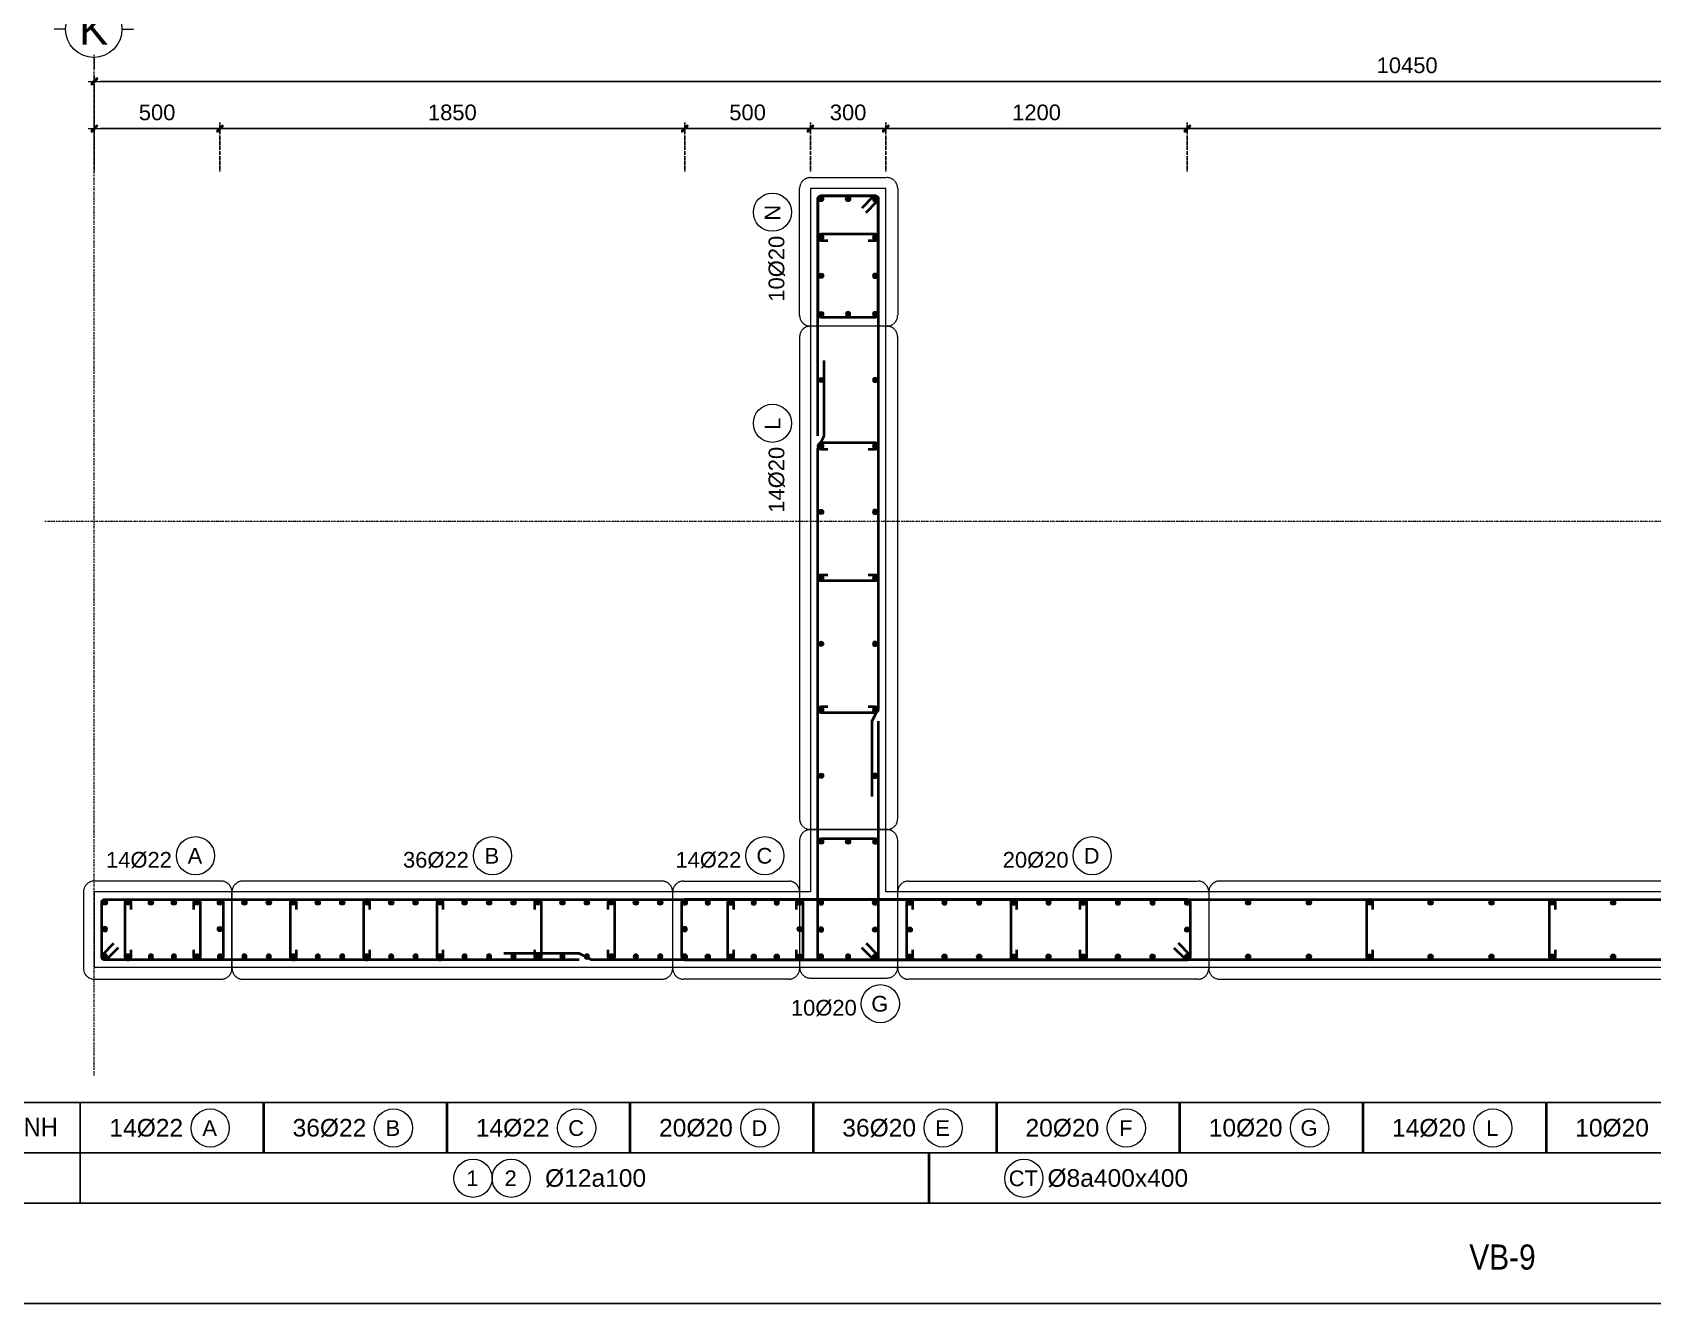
# Model space of a CAD drawing. Header units: millimetres. Extents: x -146909 to 4830753, y -683702 to -336947.
# Drawn here: x 4686542 to 4692990, y -448762 to -443702 of the extents above; entities that cross this region are included whole.
import ezdxf
from ezdxf.enums import TextEntityAlignment as Align

# ---------------------------------------------------------------- set-up
doc = ezdxf.new("R2010")
doc.units = ezdxf.units.MM
doc.header["$MEASUREMENT"] = 0
for name, pattern in [('Grid Line 4 1_5', [1140, 600, -225, 90, -225]), ('HIDDEN', [0.375, 0.25, -0.125]), ('HIDDEN5', [2.8375, 1.25, -1.5875])]:
    doc.linetypes.add(name, pattern=pattern)
doc.layers.get('0').update_dxf_attribs({"lineweight": 9})
doc.layers.get('Defpoints').update_dxf_attribs({"color": 10, "lineweight": 0})
for name, color, linetype, lineweight in [("'S_General_Cont_1 Thin", 1, 'Continuous', 18), ("'S_General_Text_3_Member name", 3, 'Continuous', 35), ('CDAI', 3, 'Continuous', 40), ('chunho.q', 1, 'Continuous', 13), ('CTHEP', 4, 'Continuous', 50), ('DBAO', 2, 'Continuous', 13), ('DMo', 9, 'HIDDEN', 9), ('KTH', 154, 'Continuous', 9), ('S-GRID', 7, 'Continuous', 5), ('STICK', 1, 'Continuous', 9)]:
    doc.layers.add(name, color=color, linetype=linetype, lineweight=lineweight)
for name, color, linetype in [('DM', 1, 'Continuous'), ('TBL', 1, 'Continuous'), ('TX', 214, 'Continuous')]:
    doc.layers.add(name, color=color, linetype=linetype)
doc.styles.add('arial', font='arial.ttf', dxfattribs={"width": 0.85})
doc.styles.get("Standard").update_dxf_attribs({"font": 'arial.ttf'})
doc.styles.add('TTP-HelCon', font='arial.ttf')
doc.dimstyles.new('TTP-25', dxfattribs={"dimscale": 25, "dimtxt": 2.5, "dimasz": 1, "dimexe": 1, "dimexo": 1, "dimgap": 0.09, "dimtad": 0, "dimdec": 4, "dimrnd": 10, "dimzin": 9, "dimdsep": 46, "dimtxsty": 'TTP-HelCon', "dimblk": 'Stick', "dimcen": 0.09, "dimdle": 1.5, "dimclrd": 256, "dimclre": 256, "dimclrt": 1, "dimadec": 0, "dimazin": 0, "dimtfac": 1, "dimtdec": 4, "dimtmove": 0, "dimatfit": 3, "dimldrblk": 'ARCHTICK', "dimfxl": 1, "dimtvp": 1, "dimtolj": 1, "dimtzin": 0, "dimarcsym": 0})

# ---------------------------------------------------------------- blocks, each defined once
blk = doc.blocks.new('GL')
at = {"layer": "'S_General_Cont_1 Thin"}
for p, q in [((12, 600), (12, 841)), ((-600, 0), (-841, 0)), ((600, 0), (841, 0)), ((12, -600), (12, -841))]:
    blk.add_line(p, q, dxfattribs=at)
blk.add_circle((0, 0), 600, dxfattribs=at)
at = {"layer": "'S_General_Text_3_Member name"}
blk.add_attdef('A', text='', height=602, dxfattribs=at).set_placement((0, 0), align=Align.MIDDLE)
blk = doc.blocks.new('Stick')
at = {"layer": 'STICK'}
h = blk.add_hatch(color=256, dxfattribs=at)
edge = h.paths.add_edge_path()
edge.add_line((0.3, 0.5), (-0.5, -0.3))
edge.add_arc((-0.4, -0.4), 0.141, 135, 315)
edge.add_line((-0.3, -0.5), (0.5, 0.3))
edge.add_arc((0.4, 0.4), 0.141, 315, 495)
blk.add_line((1, 0), (-1, 0), dxfattribs=at)
blk.add_lwpolyline([(0.3, 0.5), (-0.5, -0.3, 1), (-0.3, -0.5), (0.5, 0.3, 1), (0.3, 0.5, 1)], format="xyb", dxfattribs=at)
blk = doc.blocks.new('*D720')
at = {"layer": 'Defpoints', "color": 0, "transparency": 16777216}
for p in [(4687288.4, -444085), (4686788.4, -444280.4), (4687288.4, -444280.4)]:
    blk.add_point(p, dxfattribs=at)
at = {"layer": 'KTH', "linetype": 'HIDDEN5', "lineweight": -2, "transparency": 16777216}
for p, q in [((4686788.4, -444255.4), (4686788.4, -444060)), ((4687288.4, -444255.4), (4687288.4, -444060))]:
    blk.add_line(p, q, dxfattribs=at)
at = {"layer": 'KTH', "lineweight": -2, "transparency": 16777216}
blk.add_line((4686813.4, -444085), (4687263.4, -444085), dxfattribs=at)
at = {"layer": 'KTH', "lineweight": -2, "transparency": 16777216, "xscale": 25, "yscale": 25, "zscale": 25, "rotation": 180}
blk.add_blockref('Stick', (4686788.4, -444085), dxfattribs=at)
at = {"layer": 'KTH', "lineweight": -2, "transparency": 16777216, "xscale": 25, "yscale": 25, "zscale": 25}
blk.add_blockref('Stick', (4687288.4, -444085), dxfattribs=at)
at = {"layer": 'KTH', "color": 1, "transparency": 16777216, "insert": (4687038.4, -444021.2), "char_height": 62.5, "attachment_point": 5, "style": 'TTP-HelCon'}
blk.add_mtext('\\A1;500', dxfattribs=at)
blk = doc.blocks.new('_ArchTick')
at = {"color": 0, "linetype": 'ByBlock', "const_width": 0.15}
blk.add_lwpolyline([(-0.5, -0.5), (0.5, 0.5)], dxfattribs=at)
blk = doc.blocks.new('*D721')
at = {"layer": 'Defpoints', "color": 0, "transparency": 16777216}
for p in [(4689938.4, -444085), (4689638.4, -444280.4), (4689938.4, -444280.4)]:
    blk.add_point(p, dxfattribs=at)
at = {"layer": 'KTH', "linetype": 'HIDDEN5', "lineweight": -2, "transparency": 16777216}
for p, q in [((4689638.4, -444255.4), (4689638.4, -444060)), ((4689938.4, -444255.4), (4689938.4, -444060))]:
    blk.add_line(p, q, dxfattribs=at)
at = {"layer": 'KTH', "lineweight": -2, "transparency": 16777216}
blk.add_line((4689663.4, -444085), (4689913.4, -444085), dxfattribs=at)
at = {"layer": 'KTH', "lineweight": -2, "transparency": 16777216, "xscale": 25, "yscale": 25, "zscale": 25, "rotation": 180}
blk.add_blockref('Stick', (4689638.4, -444085), dxfattribs=at)
at = {"layer": 'KTH', "lineweight": -2, "transparency": 16777216, "xscale": 25, "yscale": 25, "zscale": 25}
blk.add_blockref('Stick', (4689938.4, -444085), dxfattribs=at)
at = {"layer": 'KTH', "color": 1, "transparency": 16777216, "insert": (4689788.4, -444021.2), "char_height": 62.5, "attachment_point": 5, "style": 'TTP-HelCon'}
blk.add_mtext('\\A1;300', dxfattribs=at)
blk = doc.blocks.new('*D722')
at = {"layer": 'Defpoints', "color": 0, "transparency": 16777216}
for p in [(4691138.4, -444085), (4689938.4, -444280.4), (4691138.4, -444280.4)]:
    blk.add_point(p, dxfattribs=at)
at = {"layer": 'KTH', "linetype": 'HIDDEN5', "lineweight": -2, "transparency": 16777216}
for p, q in [((4689938.4, -444255.4), (4689938.4, -444060)), ((4691138.4, -444255.4), (4691138.4, -444060))]:
    blk.add_line(p, q, dxfattribs=at)
at = {"layer": 'KTH', "lineweight": -2, "transparency": 16777216}
blk.add_line((4689963.4, -444085), (4691113.4, -444085), dxfattribs=at)
at = {"layer": 'KTH', "lineweight": -2, "transparency": 16777216, "xscale": 25, "yscale": 25, "zscale": 25, "rotation": 180}
blk.add_blockref('Stick', (4689938.4, -444085), dxfattribs=at)
at = {"layer": 'KTH', "lineweight": -2, "transparency": 16777216, "xscale": 25, "yscale": 25, "zscale": 25}
blk.add_blockref('Stick', (4691138.4, -444085), dxfattribs=at)
at = {"layer": 'KTH', "color": 1, "transparency": 16777216, "insert": (4690538.4, -444021.2), "char_height": 62.5, "attachment_point": 5, "style": 'TTP-HelCon'}
blk.add_mtext('\\A1;1200', dxfattribs=at)
blk = doc.blocks.new('*D724')
at = {"layer": 'Defpoints', "color": 0, "transparency": 16777216}
for p in [(4686788.4, -443897.5), (4686788.4, -444280.4), (4697238.4, -444280.4)]:
    blk.add_point(p, dxfattribs=at)
at = {"layer": 'KTH', "linetype": 'HIDDEN5', "lineweight": -2, "transparency": 16777216}
for p, q in [((4686788.4, -444255.4), (4686788.4, -443872.5)), ((4697238.4, -444255.4), (4697238.4, -443872.5))]:
    blk.add_line(p, q, dxfattribs=at)
at = {"layer": 'KTH', "lineweight": -2, "transparency": 16777216}
blk.add_line((4697213.4, -443897.5), (4686813.4, -443897.5), dxfattribs=at)
at = {"layer": 'KTH', "lineweight": -2, "transparency": 16777216, "xscale": 25, "yscale": 25, "zscale": 25, "rotation": 180}
blk.add_blockref('Stick', (4686788.4, -443897.5), dxfattribs=at)
at = {"layer": 'KTH', "lineweight": -2, "transparency": 16777216, "xscale": 25, "yscale": 25, "zscale": 25}
blk.add_blockref('Stick', (4697238.4, -443897.5), dxfattribs=at)
at = {"layer": 'KTH', "color": 1, "transparency": 16777216, "insert": (4692013.4, -443833.7), "char_height": 62.5, "attachment_point": 5, "style": 'TTP-HelCon'}
blk.add_mtext('\\A1;10450', dxfattribs=at)
blk = doc.blocks.new('*D730')
at = {"layer": 'Defpoints', "color": 0, "transparency": 16777216}
for p in [(4689138.4, -444085), (4687288.4, -444280.4), (4689138.4, -444280.4)]:
    blk.add_point(p, dxfattribs=at)
at = {"layer": 'KTH', "linetype": 'HIDDEN5', "lineweight": -2, "transparency": 16777216}
for p, q in [((4687288.4, -444255.4), (4687288.4, -444060)), ((4689138.4, -444255.4), (4689138.4, -444060))]:
    blk.add_line(p, q, dxfattribs=at)
at = {"layer": 'KTH', "lineweight": -2, "transparency": 16777216}
blk.add_line((4687313.4, -444085), (4689113.4, -444085), dxfattribs=at)
at = {"layer": 'KTH', "lineweight": -2, "transparency": 16777216, "xscale": 25, "yscale": 25, "zscale": 25, "rotation": 180}
blk.add_blockref('Stick', (4687288.4, -444085), dxfattribs=at)
at = {"layer": 'KTH', "lineweight": -2, "transparency": 16777216, "xscale": 25, "yscale": 25, "zscale": 25}
blk.add_blockref('Stick', (4689138.4, -444085), dxfattribs=at)
at = {"layer": 'KTH', "color": 1, "transparency": 16777216, "insert": (4688213.4, -444021.2), "char_height": 62.5, "attachment_point": 5, "style": 'TTP-HelCon'}
blk.add_mtext('\\A1;1850', dxfattribs=at)
blk = doc.blocks.new('*D731')
at = {"layer": 'Defpoints', "color": 0, "transparency": 16777216}
for p in [(4689638.4, -444085), (4689138.4, -444280.4), (4689638.4, -444280.4)]:
    blk.add_point(p, dxfattribs=at)
at = {"layer": 'KTH', "linetype": 'HIDDEN5', "lineweight": -2, "transparency": 16777216}
for p, q in [((4689138.4, -444255.4), (4689138.4, -444060)), ((4689638.4, -444255.4), (4689638.4, -444060))]:
    blk.add_line(p, q, dxfattribs=at)
at = {"layer": 'KTH', "lineweight": -2, "transparency": 16777216}
blk.add_line((4689163.4, -444085), (4689613.4, -444085), dxfattribs=at)
at = {"layer": 'KTH', "lineweight": -2, "transparency": 16777216, "xscale": 25, "yscale": 25, "zscale": 25, "rotation": 180}
blk.add_blockref('Stick', (4689138.4, -444085), dxfattribs=at)
at = {"layer": 'KTH', "lineweight": -2, "transparency": 16777216, "xscale": 25, "yscale": 25, "zscale": 25}
blk.add_blockref('Stick', (4689638.4, -444085), dxfattribs=at)
at = {"layer": 'KTH', "color": 1, "transparency": 16777216, "insert": (4689388.4, -444021.2), "char_height": 62.5, "attachment_point": 5, "style": 'TTP-HelCon'}
blk.add_mtext('\\A1;500', dxfattribs=at)
blk = doc.blocks.new('*D733')
at = {"layer": 'Defpoints', "color": 0, "transparency": 16777216}
for p in [(4695738.4, -444085), (4691138.4, -444280.4), (4695738.4, -444280.4)]:
    blk.add_point(p, dxfattribs=at)
at = {"layer": 'KTH', "linetype": 'HIDDEN5', "lineweight": -2, "transparency": 16777216}
for p, q in [((4691138.4, -444255.4), (4691138.4, -444060)), ((4695738.4, -444255.4), (4695738.4, -444060))]:
    blk.add_line(p, q, dxfattribs=at)
at = {"layer": 'KTH', "lineweight": -2, "transparency": 16777216}
blk.add_line((4691163.4, -444085), (4695713.4, -444085), dxfattribs=at)
at = {"layer": 'KTH', "lineweight": -2, "transparency": 16777216, "xscale": 25, "yscale": 25, "zscale": 25, "rotation": 180}
blk.add_blockref('Stick', (4691138.4, -444085), dxfattribs=at)
at = {"layer": 'KTH', "lineweight": -2, "transparency": 16777216, "xscale": 25, "yscale": 25, "zscale": 25}
blk.add_blockref('Stick', (4695738.4, -444085), dxfattribs=at)
at = {"layer": 'KTH', "color": 1, "transparency": 16777216, "insert": (4693438.4, -444021.2), "char_height": 62.5, "attachment_point": 5, "style": 'TTP-HelCon'}
blk.add_mtext('\\A1;4600', dxfattribs=at)
blk = doc.blocks.new('*U655')
at = {"layer": 'CTHEP', "ltscale": 0.02, "const_width": 10}
blk.add_lwpolyline([(0, 5, -1), (0, -5, -1)], format="xyb", close=True, dxfattribs=at)
at = {"layer": 'Defpoints', "color": 1}
blk.add_circle((0, 0), 10, dxfattribs=at)
blk = doc.blocks.new('*U665')
at = {"layer": 'CDAI', "color": 0, "linetype": 'ByBlock', "lineweight": -2, "transparency": 16777216, "rotation": 89.99999999999999}
blk.add_blockref('*U655', (0, 0), dxfattribs=at)
blk = doc.blocks.new('*U666')
at = {"layer": 'CDAI', "color": 0, "linetype": 'ByBlock', "lineweight": -2, "transparency": 16777216}
for p in [(0, 0), (0, -152.5), (0, -305), (0, -457.5)]:
    blk.add_blockref('*U665', p, dxfattribs=at)
blk = doc.blocks.new('*U667')
at = {"layer": 'CDAI', "color": 0, "linetype": 'ByBlock', "lineweight": -2, "transparency": 16777216, "rotation": 89.99999999999999}
blk.add_blockref('*U655', (0, 0), dxfattribs=at)
blk = doc.blocks.new('*U668')
at = {"layer": 'CDAI', "color": 0, "linetype": 'ByBlock', "lineweight": -2, "transparency": 16777216}
for p in [(0, 0), (0, -152.5), (0, -305), (0, -457.5)]:
    blk.add_blockref('*U667', p, dxfattribs=at)
blk = doc.blocks.new('*U669')
at = {"layer": 'CDAI', "color": 0, "linetype": 'ByBlock', "lineweight": -2, "transparency": 16777216, "rotation": 89.99999999999999}
blk.add_blockref('*U655', (0, 0), dxfattribs=at)
blk = doc.blocks.new('*U670')
at = {"layer": 'CDAI', "color": 0, "linetype": 'ByBlock', "lineweight": -2, "transparency": 16777216}
blk.add_blockref('*U669', (0, 0), dxfattribs=at)
blk = doc.blocks.new('*U671')
at = {"layer": 'CDAI', "color": 0, "linetype": 'ByBlock', "lineweight": -2, "transparency": 16777216, "rotation": 89.99999999999999}
blk.add_blockref('*U655', (0, 0), dxfattribs=at)
blk = doc.blocks.new('*U672')
at = {"layer": 'CDAI', "color": 0, "linetype": 'ByBlock', "lineweight": -2, "transparency": 16777216}
blk.add_blockref('*U671', (0, 0), dxfattribs=at)
blk = doc.blocks.new('*U673')
at = {"layer": 'CDAI', "color": 0, "linetype": 'ByBlock', "lineweight": -2, "transparency": 16777216, "rotation": 89.99999999999999}
blk.add_blockref('*U655', (0, 0), dxfattribs=at)
blk = doc.blocks.new('*U674')
at = {"layer": 'CDAI', "color": 0, "linetype": 'ByBlock', "lineweight": -2, "transparency": 16777216}
blk.add_blockref('*U673', (0, 0), dxfattribs=at)
blk = doc.blocks.new('*U675')
at = {"layer": 'CDAI', "color": 0, "linetype": 'ByBlock', "lineweight": -2, "transparency": 16777216, "rotation": 89.99999999999999}
blk.add_blockref('*U655', (0, 0), dxfattribs=at)
blk = doc.blocks.new('*U676')
at = {"layer": 'CDAI', "color": 0, "linetype": 'ByBlock', "lineweight": -2, "transparency": 16777216}
blk.add_blockref('*U675', (0, 0), dxfattribs=at)
blk = doc.blocks.new('*U677')
at = {"layer": 'CDAI', "color": 0, "linetype": 'ByBlock', "lineweight": -2, "transparency": 16777216, "rotation": 89.99999999999999}
blk.add_blockref('*U655', (0, 0), dxfattribs=at)
blk = doc.blocks.new('*U684')
at = {"layer": 'CDAI', "color": 0, "linetype": 'ByBlock', "lineweight": -2, "transparency": 16777216}
for p in [(0, 0), (0, -262.5), (0, -525), (0, -787.5), (0, -1050), (0, -1312.5), (0, -1575), (0, -1837.5), (0, -2100)]:
    blk.add_blockref('*U677', p, dxfattribs=at)
blk = doc.blocks.new('*U685')
at = {"layer": 'CDAI', "color": 0, "linetype": 'ByBlock', "lineweight": -2, "transparency": 16777216, "rotation": 89.99999999999999}
blk.add_blockref('*U655', (0, 0), dxfattribs=at)
blk = doc.blocks.new('*U686')
at = {"layer": 'CDAI', "color": 0, "linetype": 'ByBlock', "lineweight": -2, "transparency": 16777216}
for p in [(0, 0), (0, -262.5), (0, -525), (0, -787.5), (0, -1050), (0, -1312.5), (0, -1575), (0, -1837.5), (0, -2100)]:
    blk.add_blockref('*U685', p, dxfattribs=at)
blk = doc.blocks.new('*U687')
at = {"layer": 'CTHEP', "ltscale": 0.02, "const_width": 10}
blk.add_lwpolyline([(0, 5, -1), (0, -5, -1)], format="xyb", close=True, dxfattribs=at)
at = {"layer": 'Defpoints', "color": 1}
blk.add_circle((0, 0), 10, dxfattribs=at)
blk = doc.blocks.new('*U688')
at = {"layer": 'CDAI', "color": 0, "linetype": 'ByBlock', "lineweight": -2, "transparency": 16777216}
blk.add_blockref('*U687', (0, 0), dxfattribs=at)
blk = doc.blocks.new('*U689')
at = {"layer": 'CTHEP', "ltscale": 0.02, "const_width": 10}
blk.add_lwpolyline([(0, 5, -1), (0, -5, -1)], format="xyb", close=True, dxfattribs=at)
at = {"layer": 'Defpoints', "color": 1}
blk.add_circle((0, 0), 10, dxfattribs=at)
blk = doc.blocks.new('*U690')
at = {"layer": 'CDAI', "color": 0, "linetype": 'ByBlock', "lineweight": -2, "transparency": 16777216}
for p in [(0, 0), (91.5, 0), (183, 0), (274.5, 0), (366, 0), (457.5, 0)]:
    blk.add_blockref('*U689', p, dxfattribs=at)
blk = doc.blocks.new('*U691')
at = {"layer": 'CTHEP', "ltscale": 0.02, "const_width": 10}
blk.add_lwpolyline([(0, 5, -1), (0, -5, -1)], format="xyb", close=True, dxfattribs=at)
at = {"layer": 'Defpoints', "color": 1}
blk.add_circle((0, 0), 10, dxfattribs=at)
blk = doc.blocks.new('*U692')
at = {"layer": 'CDAI', "color": 0, "linetype": 'ByBlock', "lineweight": -2, "transparency": 16777216}
for p in [(0, 0), (91.5, 0), (183, 0), (274.5, 0), (366, 0), (457.5, 0)]:
    blk.add_blockref('*U691', p, dxfattribs=at)
blk = doc.blocks.new('*U693')
at = {"layer": 'CTHEP', "ltscale": 0.02, "const_width": 10}
blk.add_lwpolyline([(0, 5, -1), (0, -5, -1)], format="xyb", close=True, dxfattribs=at)
at = {"layer": 'Defpoints', "color": 1}
blk.add_circle((0, 0), 10, dxfattribs=at)
blk = doc.blocks.new('*U694')
at = {"layer": 'CDAI', "color": 0, "linetype": 'ByBlock', "lineweight": -2, "transparency": 16777216}
blk.add_blockref('*U693', (0, 0), dxfattribs=at)
blk = doc.blocks.new('*U695')
at = {"layer": 'CTHEP', "ltscale": 0.02, "const_width": 10}
blk.add_lwpolyline([(0, 5, -1), (0, -5, -1)], format="xyb", close=True, dxfattribs=at)
at = {"layer": 'Defpoints', "color": 1}
blk.add_circle((0, 0), 10, dxfattribs=at)
blk = doc.blocks.new('*U696')
at = {"layer": 'CDAI', "color": 0, "linetype": 'ByBlock', "lineweight": -2, "transparency": 16777216}
for p in [(0, 0), (91.5, 0), (183, 0), (274.5, 0), (366, 0), (457.5, 0)]:
    blk.add_blockref('*U695', p, dxfattribs=at)
blk = doc.blocks.new('*U697')
at = {"layer": 'CTHEP', "ltscale": 0.02, "const_width": 10}
blk.add_lwpolyline([(0, 5, -1), (0, -5, -1)], format="xyb", close=True, dxfattribs=at)
at = {"layer": 'Defpoints', "color": 1}
blk.add_circle((0, 0), 10, dxfattribs=at)
blk = doc.blocks.new('*U698')
at = {"layer": 'CDAI', "color": 0, "linetype": 'ByBlock', "lineweight": -2, "transparency": 16777216}
for p in [(0, 0), (91.5, 0), (183, 0), (274.5, 0), (366, 0), (457.5, 0)]:
    blk.add_blockref('*U697', p, dxfattribs=at)
blk = doc.blocks.new('*U699')
at = {"layer": 'CTHEP', "ltscale": 0.02, "const_width": 10}
blk.add_lwpolyline([(0, 5, -1), (0, -5, -1)], format="xyb", close=True, dxfattribs=at)
at = {"layer": 'Defpoints', "color": 1}
blk.add_circle((0, 0), 10, dxfattribs=at)
blk = doc.blocks.new('*U700')
at = {"layer": 'CDAI', "color": 0, "linetype": 'ByBlock', "lineweight": -2, "transparency": 16777216}
blk.add_blockref('*U699', (0, 0), dxfattribs=at)
blk = doc.blocks.new('*U708')
at = {"layer": 'CTHEP', "ltscale": 0.02, "const_width": 10}
blk.add_lwpolyline([(0, 5, -1), (0, -5, -1)], format="xyb", close=True, dxfattribs=at)
at = {"layer": 'Defpoints', "color": 1}
blk.add_circle((0, 0), 10, dxfattribs=at)
blk = doc.blocks.new('*U709')
at = {"layer": 'CDAI', "color": 0, "linetype": 'ByBlock', "lineweight": -2, "transparency": 16777216}
blk.add_blockref('*U708', (0, 0), dxfattribs=at)
blk = doc.blocks.new('*U710')
at = {"layer": 'CTHEP', "ltscale": 0.02, "const_width": 10}
blk.add_lwpolyline([(0, 5, -1), (0, -5, -1)], format="xyb", close=True, dxfattribs=at)
at = {"layer": 'Defpoints', "color": 1}
blk.add_circle((0, 0), 10, dxfattribs=at)
blk = doc.blocks.new('*U711')
at = {"layer": 'CDAI', "color": 0, "linetype": 'ByBlock', "lineweight": -2, "transparency": 16777216}
for p in [(0, 0), (138.1, 0), (276.1, 0), (414.2, 0), (552.2, 0), (690.3, 0), (828.3, 0), (966.4, 0), (1104.4, 0), (1242.5, 0)]:
    blk.add_blockref('*U710', p, dxfattribs=at)
blk = doc.blocks.new('*U712')
at = {"layer": 'CTHEP', "ltscale": 0.02, "const_width": 10}
blk.add_lwpolyline([(0, 5, -1), (0, -5, -1)], format="xyb", close=True, dxfattribs=at)
at = {"layer": 'Defpoints', "color": 1}
blk.add_circle((0, 0), 10, dxfattribs=at)
blk = doc.blocks.new('*U713')
at = {"layer": 'CDAI', "color": 0, "linetype": 'ByBlock', "lineweight": -2, "transparency": 16777216}
for p in [(0, 0), (138.1, 0), (276.1, 0), (414.2, 0), (552.2, 0), (690.3, 0), (828.3, 0), (966.4, 0), (1104.4, 0), (1242.5, 0)]:
    blk.add_blockref('*U712', p, dxfattribs=at)
blk = doc.blocks.new('*U714')
at = {"layer": 'CTHEP', "ltscale": 0.02, "const_width": 10}
blk.add_lwpolyline([(0, 5, -1), (0, -5, -1)], format="xyb", close=True, dxfattribs=at)
at = {"layer": 'Defpoints', "color": 1}
blk.add_circle((0, 0), 10, dxfattribs=at)
blk = doc.blocks.new('*U715')
at = {"layer": 'CDAI', "color": 0, "linetype": 'ByBlock', "lineweight": -2, "transparency": 16777216}
for p in [(0, 0), (97.4, 0), (194.7, 0), (292.1, 0), (389.5, 0), (486.8, 0), (584.2, 0), (681.6, 0), (778.9, 0), (876.3, 0), (973.7, 0), (1071.1, 0), (1168.4, 0), (1265.8, 0), (1363.2, 0), (1460.5, 0), (1557.9, 0), (1655.3, 0), (1752.6, 0), (1850, 0)]:
    blk.add_blockref('*U714', p, dxfattribs=at)
blk = doc.blocks.new('*U716')
at = {"layer": 'CTHEP', "ltscale": 0.02, "const_width": 10}
blk.add_lwpolyline([(0, 5, -1), (0, -5, -1)], format="xyb", close=True, dxfattribs=at)
at = {"layer": 'Defpoints', "color": 1}
blk.add_circle((0, 0), 10, dxfattribs=at)
blk = doc.blocks.new('*U717')
at = {"layer": 'CDAI', "color": 0, "linetype": 'ByBlock', "lineweight": -2, "transparency": 16777216}
for p in [(0, 0), (97.4, 0), (194.7, 0), (292.1, 0), (389.5, 0), (486.8, 0), (584.2, 0), (681.6, 0), (778.9, 0), (876.3, 0), (973.7, 0), (1071.1, 0), (1168.4, 0), (1265.8, 0), (1363.2, 0), (1460.5, 0), (1557.9, 0), (1655.3, 0), (1752.6, 0), (1850, 0)]:
    blk.add_blockref('*U716', p, dxfattribs=at)
blk = doc.blocks.new('*U718')
at = {"layer": 'CTHEP', "ltscale": 0.02, "const_width": 10}
blk.add_lwpolyline([(0, 5, -1), (0, -5, -1)], format="xyb", close=True, dxfattribs=at)
at = {"layer": 'Defpoints', "color": 1}
blk.add_circle((0, 0), 10, dxfattribs=at)
blk = doc.blocks.new('*U719')
at = {"layer": 'CDAI', "color": 0, "linetype": 'ByBlock', "lineweight": -2, "transparency": 16777216}
for p in [(0, 0), (242.1, 0), (484.2, 0), (726.3, 0), (968.4, 0), (1210.5, 0), (1452.6, 0), (1694.7, 0), (1936.8, 0), (2178.9, 0), (2421.1, 0), (2663.2, 0), (2905.3, 0), (3147.4, 0), (3389.5, 0), (3631.6, 0), (3873.7, 0), (4115.8, 0), (4357.9, 0), (4600, 0)]:
    blk.add_blockref('*U718', p, dxfattribs=at)
blk = doc.blocks.new('*U682')
at = {"layer": 'CTHEP', "ltscale": 0.02, "const_width": 10}
blk.add_lwpolyline([(0, 5, -1), (0, -5, -1)], format="xyb", close=True, dxfattribs=at)
at = {"layer": 'Defpoints', "color": 1}
blk.add_circle((0, 0), 10, dxfattribs=at)
blk = doc.blocks.new('*U683')
at = {"layer": 'CDAI', "color": 0, "linetype": 'ByBlock', "lineweight": -2, "transparency": 16777216}
for p in [(0, 0), (242.1, 0), (484.2, 0), (726.3, 0), (968.4, 0), (1210.5, 0), (1452.6, 0), (1694.7, 0), (1936.8, 0), (2178.9, 0), (2421.1, 0), (2663.2, 0), (2905.3, 0), (3147.4, 0), (3389.5, 0), (3631.6, 0), (3873.7, 0), (4115.8, 0), (4357.9, 0), (4600, 0)]:
    blk.add_blockref('*U682', p, dxfattribs=at)
blk = doc.blocks.new('sign of slab')
at = {"layer": "'S_General_Cont_1 Thin"}
blk.add_circle((-10, 0), 475, dxfattribs=at)
at = {"layer": "'S_General_Text_3_Member name", "style": 'arial'}
blk.add_attdef('S', text='', height=250, dxfattribs=at).set_placement((-23, -1), align=Align.MIDDLE_CENTER)

msp = doc.modelspace()

# ---------------------------------------------------------------- linework, layer by layer
at = {"layer": 'CDAI', "color": 214}
for p, q in [((4687461.62434, -447961.98892), (4687461.62434, -448161.98892)), ((4688190.84059, -447961.98892), (4688190.84059, -448161.98892)), ((4688920.05684, -447961.98892), (4688920.05684, -448161.98892)), ((4689649.27309, -447961.98892), (4689649.27309, -448161.98892)), ((4690378.48934, -447961.98892), (4690378.48934, -448161.98892)), ((4691107.70559, -447961.98892), (4691107.70559, -448161.98892)), ((4691836.92184, -447961.98892), (4691836.92184, -448161.98892)), ((4692566.13809, -447961.98892), (4692566.13809, -448161.98892)), ((4690109.85501, -448161.98892), (4690109.85501, -448361.98892))]:
    msp.add_line(p, q, dxfattribs=at)
at = {"layer": 'CDAI'}
for points in [[(4689860.39114, -444419.04793), (4689904.71134, -444374.72773, 0.6681786379), (4689895.87251, -444353.38889), (4689680.87251, -444353.38889, 0.4142135624), (4689668.37251, -444365.88889), (4689668.37251, -444823.38889, 0.4142135624), (4689680.87251, -444835.88889), (4689895.87251, -444835.88889, 0.4142135624), (4689908.37251, -444823.38889), (4689908.37251, -444365.88889, 0.6681786379), (4689887.03367, -444357.05006), (4689842.71347, -444401.37026)], [(4689868.37251, -444530.88889), (4689895.87251, -444530.88889, 1), (4689895.87251, -444505.88889), (4689680.87251, -444505.88889, 1), (4689680.87251, -444530.88889), (4689708.37251, -444530.88889)], [(4689868.37251, -444530.88889), (4689895.87251, -444530.88889, 1), (4689895.87251, -444505.88889), (4689680.87251, -444505.88889, 1), (4689680.87251, -444530.88889), (4689708.37251, -444530.88889)], [(4689868.37251, -445360.88889), (4689895.87251, -445360.88889, 1), (4689895.87251, -445335.88889), (4689680.87251, -445335.88889, 1), (4689680.87251, -445360.88889), (4689708.37251, -445360.88889)], [(4689868.37251, -445860.8889), (4689895.87251, -445860.8889, -1), (4689895.87251, -445885.8889), (4689680.87251, -445885.8889, -1), (4689680.87251, -445860.8889), (4689708.37251, -445860.8889)], [(4689868.37251, -446385.8889), (4689895.87251, -446385.8889, -1), (4689895.87251, -446410.8889), (4689680.87251, -446410.8889, -1), (4689680.87251, -446385.8889), (4689708.37251, -446385.8889)], [(4689860.39114, -447327.72986), (4689904.71134, -447372.05006, -0.6681786379), (4689895.87251, -447393.3889), (4689680.87251, -447393.3889, -0.4142135624), (4689668.37251, -447380.8889), (4689668.37251, -446923.3889, -0.4142135624), (4689680.87251, -446910.8889), (4689895.87251, -446910.8889, -0.4142135624), (4689908.37251, -446923.3889), (4689908.37251, -447380.8889, -0.6681786379), (4689887.03367, -447389.72773), (4689842.71347, -447345.40753)], [(4686884.03154, -447345.40753), (4686839.71134, -447389.72773, -0.6681786379), (4686818.37251, -447380.8889), (4686818.37251, -447165.8889, -0.4142135624), (4686830.87251, -447153.3889), (4687288.37251, -447153.3889, -0.4142135624), (4687300.87251, -447165.8889), (4687300.87251, -447380.8889, -0.4142135624), (4687288.37251, -447393.3889), (4686830.87251, -447393.3889, -0.6681786379), (4686822.03367, -447372.05006), (4686866.35387, -447327.72986)], [(4686934.87571, -447193.56795), (4686934.87571, -447166.06795, 1), (4686909.87571, -447166.06795), (4686909.87571, -447381.56795, 1), (4686934.87571, -447381.56795), (4686934.87571, -447354.06795)], [(4687184.3693, -447193.56795), (4687184.3693, -447166.06795, -1), (4687209.3693, -447166.06795), (4687209.3693, -447381.56795, -1), (4687184.3693, -447381.56795), (4687184.3693, -447354.06795)], [(4687592.98098, -447193.56795), (4687592.98098, -447166.06795, 1), (4687567.98098, -447166.06795), (4687567.98098, -447381.56795, 1), (4687592.98098, -447381.56795), (4687592.98098, -447354.06795)], [(4687885.08624, -447193.56795), (4687885.08624, -447166.06795, 1), (4687860.08624, -447166.06795), (4687860.08624, -447381.56795, 1), (4687885.08624, -447381.56795), (4687885.08624, -447354.06795)], [(4688177.1915, -447193.56795), (4688177.1915, -447166.06795, 1), (4688152.1915, -447166.06795), (4688152.1915, -447381.56795, 1), (4688177.1915, -447381.56795), (4688177.1915, -447354.06795)], [(4688541.65877, -447193.56795), (4688541.65877, -447166.06795, -1), (4688566.65877, -447166.06795), (4688566.65877, -447381.56795, -1), (4688541.65877, -447381.56795), (4688541.65877, -447354.06795)], [(4688833.76404, -447193.56795), (4688833.76404, -447166.06795, -1), (4688858.76404, -447166.06795), (4688858.76404, -447381.56795, -1), (4688833.76404, -447381.56795), (4688833.76404, -447354.06795)], [(4691085.21347, -447345.40753), (4691129.53367, -447389.72773, 0.6681786379), (4691150.87251, -447380.8889), (4691150.87251, -447165.8889, 0.4142135624), (4691138.37251, -447153.3889), (4689138.37251, -447153.3889, 0.4142135624), (4689125.87251, -447165.8889), (4689125.87251, -447380.8889, 0.4142135624), (4689138.37251, -447393.3889), (4691138.37251, -447393.3889, 0.6681786379), (4691147.21134, -447372.05006), (4691102.89114, -447327.72986)], [(4689333.87571, -447193.56795), (4689333.87571, -447166.06795, 1), (4689308.87571, -447166.06795), (4689308.87571, -447381.56795, 1), (4689333.87571, -447381.56795), (4689333.87571, -447354.06795)], [(4689583.3693, -447193.56795), (4689583.3693, -447166.06795, -1), (4689608.3693, -447166.06795), (4689608.3693, -447381.56795, -1), (4689583.3693, -447381.56795), (4689583.3693, -447354.06795)], [(4690046.43448, -447193.3889), (4690046.43448, -447165.8889, 1), (4690021.43448, -447165.8889), (4690021.43448, -447381.3889, 1), (4690046.43448, -447381.3889), (4690046.43448, -447353.8889)], [(4690460.60114, -447193.3889), (4690460.60114, -447165.8889, 1), (4690435.60114, -447165.8889), (4690435.60114, -447381.3889, 1), (4690460.60114, -447381.3889), (4690460.60114, -447353.8889)], [(4690711.70584, -447193.3889), (4690711.70584, -447165.8889, -1), (4690736.70584, -447165.8889), (4690736.70584, -447381.3889, -1), (4690711.70584, -447381.3889), (4690711.70584, -447353.8889)], [(4691877.19471, -447193.3889), (4691877.19471, -447165.8889, 1), (4691852.19471, -447165.8889), (4691852.19471, -447381.3889, 1), (4691877.19471, -447381.3889), (4691877.19471, -447353.8889)], [(4692603.5105, -447193.3889), (4692603.5105, -447165.8889, 1), (4692578.5105, -447165.8889), (4692578.5105, -447381.3889, 1), (4692603.5105, -447381.3889), (4692603.5105, -447353.8889)]]:
    msp.add_lwpolyline(points, format="xyb", dxfattribs=at)
at = {"layer": 'CDAI', "ltscale": 0.02}
for points in [[(4689668.37251, -445308.05748), (4689668.37251, -444363.3889, -0.4142135624), (4689678.37251, -444353.3889), (4689898.37251, -444353.3889, -0.4142135624), (4689908.37251, -444363.3889), (4689908.37251, -446394.22033), (4689883.37251, -446444.22033), (4689883.37251, -446743.95619)], [(4689908.37251, -446444.22033), (4689908.37251, -447383.38891, -0.4142135624), (4689898.37251, -447393.38891), (4689678.37251, -447393.38891, -0.4142135624), (4689668.37251, -447383.38891), (4689668.37251, -445358.05748), (4689693.37251, -445308.05748), (4689693.37251, -445008.32163)], [(4688717.54108, -447393.3889), (4686828.3725, -447393.3889, -0.4142135624), (4686818.3725, -447383.3889), (4686818.3725, -447163.3889, -0.4142135624), (4686828.3725, -447153.3889), (4695253.70393, -447153.3889), (4695303.70393, -447178.3889), (4695603.43978, -447178.3889)], [(4695303.70393, -447153.3889), (4697198.37251, -447153.3889, -0.4142135624), (4697208.37251, -447163.3889), (4697208.37251, -447383.3889, -0.4142135624), (4697198.37251, -447393.3889), (4688767.54108, -447393.3889), (4688717.54108, -447368.3889), (4688417.80522, -447368.3889)]]:
    msp.add_lwpolyline(points, format="xyb", dxfattribs=at)
at = {"layer": 'DBAO', "color": 1}
msp.add_lwpolyline([(4699936.75592, -448761.98892), (4683186.75592, -448761.98892), (4683186.75592, -434761.98892), (4699936.75592, -434761.98892)], close=True, dxfattribs=at)
at = {"layer": 'DBAO'}
msp.add_lwpolyline([(4696938.37251, -447123.3889), (4689938.37251, -447123.38889), (4689938.37251, -444323.38889), (4689638.37251, -444323.38889), (4689638.37251, -447123.3889), (4686788.37251, -447123.3889), (4686788.37251, -447423.3889), (4697238.37251, -447423.3889), (4697238.37251, -444323.38889), (4696938.37251, -444323.38889)], close=True, dxfattribs=at)
at = {"layer": 'DMo', "color": 6, "ltscale": 10}
for points in [[(4689638.37251, -444280.44923), (4689942.76914, -444280.44923, -0.4142135624), (4689985.7088, -444323.38889), (4689985.7088, -444828.51739, -0.4142135624), (4689942.76914, -444871.45705), (4689638.37251, -444871.45705, -0.4142135624), (4689595.43284, -444828.51739), (4689595.43284, -444323.38889, -0.4142135624)], [(4689638.37251, -446875.32074), (4689942.76914, -446875.32074, 0.4142135624), (4689985.7088, -446832.38108), (4689985.7088, -444914.39672, 0.4142135624), (4689942.76914, -444871.45705), (4689638.37251, -444871.45705, 0.4142135624), (4689595.43284, -444914.39672), (4689595.43284, -446832.38108, 0.4142135624)], [(4689638.37251, -447466.32856), (4689942.76914, -447466.32856, 0.4142135624), (4689985.7088, -447423.3889), (4689985.7088, -446918.2604, 0.4142135624), (4689942.76914, -446875.32074), (4689638.37251, -446875.32074, 0.4142135624), (4689595.43284, -446918.2604), (4689595.43284, -447423.3889, 0.4142135624)], [(4686745.43284, -447123.3889), (4686745.43284, -447427.78553, 0.4142135624), (4686788.37251, -447470.72519), (4687293.501, -447470.72519, 0.4142135624), (4687336.44067, -447427.78553), (4687336.44067, -447123.3889, 0.4142135624), (4687293.501, -447080.44924), (4686788.37251, -447080.44924, 0.4142135624)], [(4687336.44067, -447123.3889), (4687336.44067, -447427.78553, 0.4142135624), (4687379.38033, -447470.72519), (4689047.36468, -447470.72519, 0.4142135624), (4689090.30435, -447427.78553), (4689090.30435, -447123.3889, 0.4142135624), (4689047.36468, -447080.44924), (4687379.38033, -447080.44924, 0.4142135624)], [(4689595.43284, -447123.3889), (4689595.43284, -447427.78553, -0.4142135624), (4689552.49318, -447470.72519), (4689133.24401, -447470.72519, -0.4142135624), (4689090.30435, -447427.78553), (4689090.30435, -447123.3889, -0.4142135624), (4689133.24401, -447080.44924), (4689552.49318, -447080.44924, -0.4142135624)], [(4691223.81217, -447123.3889), (4691223.81217, -447427.78553, -0.4142135624), (4691180.87251, -447470.72519), (4690028.64846, -447470.72519, -0.4142135624), (4689985.7088, -447427.78553), (4689985.7088, -447123.3889, -0.4142135624), (4690028.64846, -447080.44924), (4691180.87251, -447080.44924, -0.4142135624)], [(4691223.81217, -447123.3889), (4691223.81217, -447427.78553, -0.4142135624), (4691180.87251, -447470.72519), (4690028.64846, -447470.72519, -0.4142135624), (4689985.7088, -447427.78553), (4689985.7088, -447123.3889, -0.4142135624), (4690028.64846, -447080.44924), (4691180.87251, -447080.44924, -0.4142135624)], [(4691223.81217, -447123.3889), (4691223.81217, -447427.78553, 0.4142135624), (4691266.75183, -447470.72519), (4695647.36468, -447470.72519, 0.4142135624), (4695690.30435, -447427.78553), (4695690.30435, -447123.3889, 0.4142135624), (4695647.36468, -447080.44924), (4691266.75183, -447080.44924, 0.4142135624)]]:
    msp.add_lwpolyline(points, format="xyb", close=True, dxfattribs=at)
at = {"layer": 'S-GRID', "color": 17, "linetype": 'Grid Line 4 1_5', "ltscale": 0.01, "true_color": 0x804040}
for p, q in [((4686788.37251, -447854.2617), (4686788.37251, -443792.01353)), ((4686591.07489, -445648.38889), (4697711.15421, -445648.38889))]:
    msp.add_line(p, q, dxfattribs=at)
at = {"layer": 'TBL'}
for p, q in [((4686010.81395, -447961.98892), (4698338.69222, -447961.98892)), ((4686732.40809, -447961.98892), (4686732.40809, -448361.98892)), ((4686010.81395, -448361.98892), (4698338.69222, -448361.98892)), ((4686010.81395, -448761.98892), (4698338.69222, -448761.98892))]:
    msp.add_line(p, q, dxfattribs=at)
at = {"layer": 'TBL', "color": 8}
msp.add_line((4686010.81395, -448161.98892), (4698338.69222, -448161.98892), dxfattribs=at)

# ---------------------------------------------------------------- block references
ref = msp.add_blockref('GL', (4686786.20536, -443689.29229), dxfattribs=dict(xscale=0.187421907519365, yscale=0.187421907519365, zscale=0.187421907519365))
ref.add_attrib('A', 'K', dxfattribs={"layer": "'S_General_Text_3_Member name", "height": 125}).set_placement((4686786.20536, -443689.29229), align=Align.MIDDLE)
ref = msp.add_blockref('sign of slab', (4689487.28191, -444416.50689), dxfattribs=dict(xscale=0.16, yscale=0.16, zscale=0.16, rotation=90))
ref.add_attrib('S', 'N', dxfattribs={"layer": 'DM', "height": 62.5, "rotation": 90, "style": 'arial'}).set_placement((4689487.4388, -444420.26091), align=Align.MIDDLE_CENTER)
ref = msp.add_blockref('sign of slab', (4689487.28191, -445256.5121), dxfattribs=dict(xscale=0.16, yscale=0.16, zscale=0.16, rotation=90))
ref.add_attrib('S', 'L', dxfattribs={"layer": 'DM', "height": 62.5, "rotation": 90, "style": 'arial'}).set_placement((4689487.4388, -445260.26611), align=Align.MIDDLE_CENTER)
ref = msp.add_blockref('sign of slab', (4687192.77418, -446979.48235), dxfattribs=dict(xscale=0.16, yscale=0.16, zscale=0.16))
ref.add_attrib('S', 'A', dxfattribs={"layer": 'DM', "height": 62.5, "style": 'arial'}).set_placement((4687189.02016, -446979.63924), align=Align.MIDDLE_CENTER)
ref = msp.add_blockref('sign of slab', (4688374.64049, -446979.48235), dxfattribs=dict(xscale=0.16, yscale=0.16, zscale=0.16))
ref.add_attrib('S', 'B', dxfattribs={"layer": 'DM', "height": 62.5, "style": 'arial'}).set_placement((4688370.88647, -446979.63924), align=Align.MIDDLE_CENTER)
ref = msp.add_blockref('sign of slab', (4689458.80705, -446979.48235), dxfattribs=dict(xscale=0.16, yscale=0.16, zscale=0.16))
ref.add_attrib('S', 'C', dxfattribs={"layer": 'DM', "height": 62.5, "style": 'arial'}).set_placement((4689455.05303, -446979.63924), align=Align.MIDDLE_CENTER)
ref = msp.add_blockref('sign of slab', (4690761.38977, -446979.48235), dxfattribs=dict(xscale=0.16, yscale=0.16, zscale=0.16))
ref.add_attrib('S', 'D', dxfattribs={"layer": 'DM', "height": 62.5, "style": 'arial'}).set_placement((4690757.63575, -446979.63924), align=Align.MIDDLE_CENTER)
ref = msp.add_blockref('sign of slab', (4689918.42495, -447568.39438), dxfattribs=dict(xscale=0.16, yscale=0.16, zscale=0.16))
ref.add_attrib('S', 'G', dxfattribs={"layer": 'DM', "height": 62.5, "style": 'arial'}).set_placement((4689914.67094, -447568.55127), align=Align.MIDDLE_CENTER)
ref = msp.add_blockref('sign of slab', (4687251.29408, -448063.08503), dxfattribs=dict(xscale=0.16, yscale=0.16, zscale=0.16))
ref.add_attrib('S', 'A', dxfattribs={"layer": 'DM', "height": 62.5, "style": 'arial'}).set_placement((4687247.54007, -448063.24192), align=Align.MIDDLE_CENTER)
ref = msp.add_blockref('sign of slab', (4687980.51033, -448063.08503), dxfattribs=dict(xscale=0.16, yscale=0.16, zscale=0.16))
ref.add_attrib('S', 'B', dxfattribs={"layer": 'DM', "height": 62.5, "style": 'arial'}).set_placement((4687976.75632, -448063.24192), align=Align.MIDDLE_CENTER)
ref = msp.add_blockref('sign of slab', (4688709.72658, -448063.08503), dxfattribs=dict(xscale=0.16, yscale=0.16, zscale=0.16))
ref.add_attrib('S', 'C', dxfattribs={"layer": 'DM', "height": 62.5, "style": 'arial'}).set_placement((4688705.97257, -448063.24192), align=Align.MIDDLE_CENTER)
ref = msp.add_blockref('sign of slab', (4689438.94283, -448063.08503), dxfattribs=dict(xscale=0.16, yscale=0.16, zscale=0.16))
ref.add_attrib('S', 'D', dxfattribs={"layer": 'DM', "height": 62.5, "style": 'arial'}).set_placement((4689435.18882, -448063.24192), align=Align.MIDDLE_CENTER)
ref = msp.add_blockref('sign of slab', (4690168.15908, -448063.08503), dxfattribs=dict(xscale=0.16, yscale=0.16, zscale=0.16))
ref.add_attrib('S', 'E', dxfattribs={"layer": 'DM', "height": 62.5, "style": 'arial'}).set_placement((4690164.40507, -448063.24192), align=Align.MIDDLE_CENTER)
ref = msp.add_blockref('sign of slab', (4690897.37534, -448063.08503), dxfattribs=dict(xscale=0.16, yscale=0.16, zscale=0.16))
ref.add_attrib('S', 'F', dxfattribs={"layer": 'DM', "height": 62.5, "style": 'arial'}).set_placement((4690893.62132, -448063.24192), align=Align.MIDDLE_CENTER)
ref = msp.add_blockref('sign of slab', (4691626.59159, -448063.08503), dxfattribs=dict(xscale=0.16, yscale=0.16, zscale=0.16))
ref.add_attrib('S', 'G', dxfattribs={"layer": 'DM', "height": 62.5, "style": 'arial'}).set_placement((4691622.83757, -448063.24192), align=Align.MIDDLE_CENTER)
ref = msp.add_blockref('sign of slab', (4692355.80784, -448063.08503), dxfattribs=dict(xscale=0.16, yscale=0.16, zscale=0.16))
ref.add_attrib('S', 'L', dxfattribs={"layer": 'DM', "height": 62.5, "style": 'arial'}).set_placement((4692352.05382, -448063.24192), align=Align.MIDDLE_CENTER)
ref = msp.add_blockref('sign of slab', (4688297.22063, -448263.08503), dxfattribs=dict(xscale=0.16, yscale=0.16, zscale=0.16))
ref.add_attrib('S', '1', dxfattribs={"layer": 'DM', "height": 62.5, "style": 'arial'}).set_placement((4688293.46661, -448263.24192), align=Align.MIDDLE_CENTER)
ref = msp.add_blockref('sign of slab', (4688449.18621, -448263.08503), dxfattribs=dict(xscale=0.16, yscale=0.16, zscale=0.16))
ref.add_attrib('S', '2', dxfattribs={"layer": 'DM', "height": 62.5, "style": 'arial'}).set_placement((4688445.4322, -448263.24192), align=Align.MIDDLE_CENTER)
ref = msp.add_blockref('sign of slab', (4690489.61712, -448263.08503), dxfattribs=dict(xscale=0.16, yscale=0.16, zscale=0.16))
ref.add_attrib('S', 'CT', dxfattribs={"layer": 'DM', "height": 62.5, "style": 'arial'}).set_placement((4690485.86311, -448263.24192), align=Align.MIDDLE_CENTER)
at = {"layer": 'CDAI'}
for name, p in [('*U666', (4689680.87251, -444365.88889)), ('*U670', (4689788.37251, -444365.88889)), ('*U684', (4689680.87251, -444823.38889)), ('*U676', (4689788.37251, -446923.3889))]:
    msp.add_blockref(name, p, dxfattribs=at)
at = {"layer": 'CDAI', "xscale": -1}
for name, p in [('*U668', (4689895.87251, -444365.88889)), ('*U686', (4689895.87251, -444823.38889))]:
    msp.add_blockref(name, p, dxfattribs=at)
at = {"layer": 'CDAI', "xscale": -1, "rotation": 180}
for name, p in [('*U672', (4689788.37251, -444823.38889)), ('*U674', (4689788.37251, -447380.8889))]:
    msp.add_blockref(name, p, dxfattribs=at)
at = {"layer": 'CDAI', "color": 214}
for name, p in [('*U690', (4686830.87571, -447166.06795)), ('*U715', (4687288.37571, -447166.06795)), ('*U719', (4691138.37251, -447165.8889)), ('*U683', (4691138.37251, -447380.8889))]:
    msp.add_blockref(name, p, dxfattribs=at)
at = {"layer": 'CDAI', "color": 214, "xscale": -1}
for name, p in [('*U696', (4689595.8693, -447166.06795)), ('*U711', (4691138.37251, -447165.8889))]:
    msp.add_blockref(name, p, dxfattribs=at)
at = {"layer": 'CDAI', "color": 0, "linetype": 'ByBlock', "lineweight": -2, "transparency": 16777216, "xscale": -1, "rotation": 90}
for p in [(4689680.87251, -447165.8889), (4689680.87251, -447273.3889), (4689680.87251, -447380.8889)]:
    msp.add_blockref('*U655', p, dxfattribs=at)
at = {"layer": 'CDAI', "color": 0, "linetype": 'ByBlock', "lineweight": -2, "transparency": 16777216, "rotation": 270}
for p in [(4689895.87251, -447165.8889), (4689895.87251, -447273.3889), (4690033.92806, -447273.3889), (4691138.37251, -447273.3889), (4689895.87251, -447380.8889)]:
    msp.add_blockref('*U655', p, dxfattribs=at)
at = {"layer": 'CDAI', "color": 214, "xscale": -1, "rotation": 180}
for name, p in [('*U688', (4686830.87571, -447271.31795)), ('*U700', (4689138.37571, -447271.31795)), ('*U692', (4686830.87571, -447380.70985)), ('*U717', (4687288.38025, -447380.70984))]:
    msp.add_blockref(name, p, dxfattribs=at)
at = {"layer": 'CDAI', "color": 214, "rotation": 180}
for name, p in [('*U694', (4687288.3693, -447271.31795)), ('*U709', (4689595.86289, -447271.31795)), ('*U698', (4689595.8693, -447380.70985)), ('*U713', (4691138.37251, -447380.8889))]:
    msp.add_blockref(name, p, dxfattribs=at)

# ---------------------------------------------------------------- texts
at = {"layer": 'chunho.q', "color": 1, "style": 'arial'}
for s, p in [('10%%C20', (4689534.59454, -444774.07914)), ('14%%C20', (4689534.59454, -445614.08435))]:
    msp.add_text(s, height=62.5, rotation=90, dxfattribs=at).set_placement(p)
for s, p in [('14%%C22', (4686835.20193, -447026.79498)), ('36%%C22', (4688017.06824, -447026.79498)), ('14%%C22', (4689101.2348, -447026.79498)), ('20%%C20', (4690403.81752, -447026.79498)), ('10%%C20', (4689560.8527, -447615.70701))]:
    msp.add_text(s, height=62.5, dxfattribs=at).set_placement(p)
at = {"layer": 'TX', "color": 2, "style": 'arial', "width": 0.9}
msp.add_text('THÉP CHÍNH', height=75, dxfattribs=at).set_placement((4686067.07274, -448059.30454), align=Align.MIDDLE_LEFT)
at = {"layer": 'TX', "color": 2, "style": 'arial'}
for s, p in [('14%%C22', (4686995.19685, -448061.98892)), ('36%%C22', (4687724.4131, -448061.98892)), ('14%%C22', (4688453.62935, -448061.98892)), ('20%%C20', (4689182.8456, -448061.98892)), ('36%%C20', (4689912.06185, -448061.98892)), ('20%%C20', (4690641.2781, -448061.98892)), ('10%%C20', (4691370.49435, -448061.98892)), ('14%%C20', (4692099.7106, -448061.98892)), ('10%%C20', (4692828.92685, -448061.98892)), ('%%C12a100', (4688783.5127, -448261.98892)), ('%%C8a400x400', (4690861.742, -448261.98892))]:
    msp.add_text(s, height=70, dxfattribs=at).set_placement(p, align=Align.MIDDLE_CENTER)
at = {"layer": 'TX', "color": 2, "insert": (4692392.75534, -448526.68797), "char_height": 100, "width": 312.1258527, "attachment_point": 2, "style": 'arial'}
msp.add_mtext('VB-9', dxfattribs=at)

# ---------------------------------------------------------------- dimensions: what is measured, and where the dimension line sits
at = {"layer": 'KTH'}
for base, p1, p2, override, picture, middle in [((4686788.37251, -443897.52824), (4697238.37251, -444280.44923), (4686788.37251, -444280.44923), {"dimfxl": 0.18, "dimarcsym": 2}, '*D724', (4692013.37251, -443833.70661)), ((4687288.37251, -444085.02824), (4686788.37251, -444280.44923), (4687288.37251, -444280.44923), {"dimfxl": 0.18, "dimarcsym": 2}, '*D720', (4687038.37251, -444021.20661)), ((4689138.37251, -444085.02824), (4687288.37251, -444280.44923), (4689138.37251, -444280.44923), {"dimtmove": 1, "dimfxl": 0.18, "dimarcsym": 2}, '*D730', (4688213.37251, -444021.20661)), ((4689638.37251, -444085.02824), (4689138.37251, -444280.44923), (4689638.37251, -444280.44923), {"dimtmove": 1, "dimfxl": 0.18, "dimarcsym": 2}, '*D731', (4689388.37251, -444021.20661)), ((4689938.37251, -444085.02824), (4689638.37251, -444280.44923), (4689938.37251, -444280.44923), {"dimtmove": 1, "dimfxl": 0.18, "dimarcsym": 2}, '*D721', (4689788.37251, -444021.16398)), ((4691138.37251, -444085.02824), (4689938.37251, -444280.44923), (4691138.37251, -444280.44923), {"dimtmove": 1, "dimfxl": 0.18, "dimarcsym": 2}, '*D722', (4690538.37251, -444021.20661)), ((4695738.37251, -444085.02824), (4691138.37251, -444280.44923), (4695738.37251, -444280.44923), {"dimtmove": 1, "dimfxl": 0.18, "dimarcsym": 2}, '*D733', (4693438.37251, -444021.20661))]:
    dim = msp.add_linear_dim(base=base, p1=p1, p2=p2, dimstyle='TTP-25', override=override, dxfattribs=at)
    dim.commit()
    dim.dimension.update_dxf_attribs({"geometry": picture, "text_midpoint": middle})

doc.saveas('drawing.dxf')
